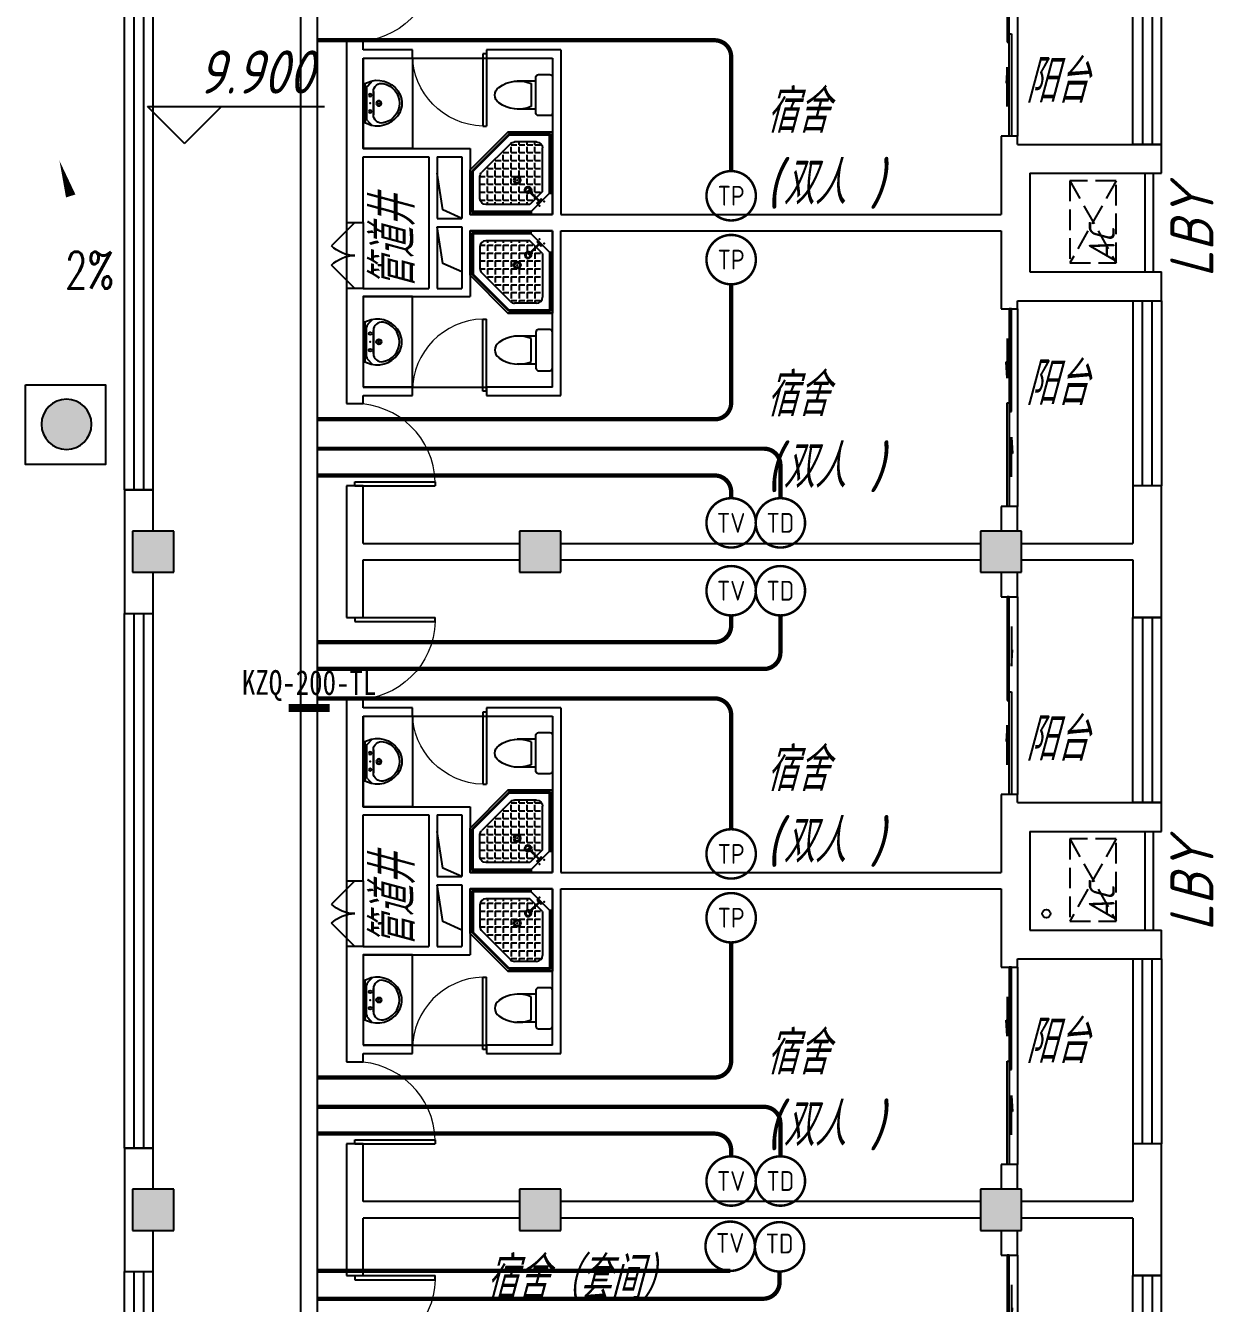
# Model space of a CAD drawing. Extents: x 0 to 2972856, y -1269770 to 0.
# Drawn here: x 2768256 to 2782685, y -1206084 to -1190551 of the extents above; entities that cross this region are included whole.
import ezdxf
from ezdxf.enums import TextEntityAlignment as Align

# ---------------------------------------------------------------- set-up
doc = ezdxf.new("R2010")
doc.units = 0
doc.header["$LTSCALE"] = 1000
doc.header["$PDSIZE"] = 50
doc.linetypes.add('DASH', pattern=[0.35, 0.25, -0.1])
for name, color, linetype in [('0000集水坑', 4, 'Continuous'), ('1-建筑底图', 8, 'Continuous'), ('CABLETRAY_PDS', 4, 'Continuous'), ('EQUIP-通讯', 3, 'Continuous'), ('PUB_TEXT', 7, 'Continuous'), ('WIRE-综合布线', 4, 'Continuous'), ('抗震支吊架', 2, 'Continuous'), ('洁具', 251, 'Continuous'), ('空调外机', 251, 'Continuous'), ('防火分区', 255, 'Continuous')]:
    doc.layers.add(name, color=color, linetype=linetype)
doc.styles.add('_TCH_DIM', font='SIMPLEX', dxfattribs={"bigfont": 'GBCBIG'})
doc.styles.add('_TEL_ATTDEF', font='GBENOR', dxfattribs={"width": 0.8, "height": 3, "bigfont": 'GBCBIG'})
doc.styles.add('_TEL_DIM', font='SIMPLEX', dxfattribs={"width": 0.8, "height": 3.5, "bigfont": 'HZTXT'})
doc.styles.add('kzcad', font='', dxfattribs={"width": 0.8})
doc.styles.get("Standard").update_dxf_attribs({"font": 'gbeitc.shx', "bigfont": 'gbcbig.shx'})
doc.styles.get('kzcad').set_extended_font_data('SimSun')
doc.linetypes.add('JIEDI', pattern='A,1.25,-0.25,0.25,-0.25,0.625,["/",Standard,S=0.6,R=0,X=0,Y=-0.3],0.625,-0.25,0.25,-0.25', length=4)

# ---------------------------------------------------------------- blocks, each defined once
blk = doc.blocks.new('$equip$00003204')
at = {"const_width": 0.05}
blk.add_lwpolyline([(0, 0.5, -1), (0, -0.5, -1), (0, 0.5, 0.021884)], format="xyb", dxfattribs=at)
blk.add_circle((0, 0), 0.5)
for p in [(0, 0.5), (-0.5, 0), (0.5, 0), (0, -0.5)]:
    blk.add_point(p)
at = {"color": 7, "style": '_TEL_ATTDEF'}
blk.add_attdef('$TEXT$', text='', height=0.4, dxfattribs=at).set_placement((0, 0), align=Align.MIDDLE_CENTER)
at = {"color": 7, "style": '_TEL_DIM', "flags": 1}
for tag in ['A', 'REMARK']:
    blk.add_attdef(tag, text='', height=0.00002, dxfattribs=at).set_placement((0, 0), align=Align.MIDDLE_CENTER)
blk = doc.blocks.new('$equip$00003209')
at = {"const_width": 0.05}
blk.add_lwpolyline([(0, 0.5, -1), (0, -0.5, -1), (0, 0.5, 0.021884)], format="xyb", dxfattribs=at)
blk.add_circle((0, 0), 0.5)
for p in [(0, 0.5), (-0.5, 0), (0.5, 0), (0, -0.5)]:
    blk.add_point(p)
at = {"color": 7, "style": '_TEL_ATTDEF'}
blk.add_attdef('$TEXT$', text='', height=0.4, dxfattribs=at).set_placement((0, 0), align=Align.MIDDLE_CENTER)
at = {"color": 7, "style": '_TEL_DIM', "flags": 1}
for tag in ['A', 'REMARK']:
    blk.add_attdef(tag, text='', height=0.00002, dxfattribs=at).set_placement((0, 0), align=Align.MIDDLE_CENTER)
blk = doc.blocks.new('$equip$00003208')
at = {"const_width": 0.05}
blk.add_lwpolyline([(0, 0.5, -1), (0, -0.5, -1), (0, 0.5, 0.021884)], format="xyb", dxfattribs=at)
blk.add_circle((0, 0), 0.5)
for p in [(0, 0.5), (-0.5, 0), (0.5, 0), (0, -0.5)]:
    blk.add_point(p)
at = {"color": 7, "style": '_TEL_ATTDEF'}
blk.add_attdef('$TEXT$', text='', height=0.4, dxfattribs=at).set_placement((0, 0), align=Align.MIDDLE_CENTER)
at = {"color": 7, "style": '_TEL_DIM', "flags": 1}
for tag in ['A', 'REMARK']:
    blk.add_attdef(tag, text='', height=0.00002, dxfattribs=at).set_placement((0, 0), align=Align.MIDDLE_CENTER)
blk = doc.blocks.new('2t21gqw')
at = {"layer": '0000集水坑'}
blk.add_circle((105500, -46400), 50, dxfattribs=at)
blk = doc.blocks.new('A$C2CDD3BEF')
at = {"layer": '防火分区'}
h = blk.add_hatch(color=6, dxfattribs=at)
h.dxf.hatch_style = 1
edge = h.paths.add_edge_path()
edge.add_arc((460, 446), 282, 0, 360)
at = {"layer": '防火分区', "color": 6}
blk.add_lwpolyline([(0, 0), (900, 0), (900, 900), (0, 900)], close=True, dxfattribs=at)
blk.add_circle((460, 446), 282, dxfattribs=at)
blk = doc.blocks.new('1F平面-CAD导入_dwg_Drawing4_t3_dwg_$plan$00001613-474159-1F-927810-1F')
at = {"layer": '洁具'}
for p, q in [((-200, 170), (-430, 170)), ((-30, 250), (-170, 250)), ((-260, -140), (-260, 140)), ((-200, -170), (-200, -220)), ((-170, -250), (-30, -250))]:
    blk.add_line(p, q, dxfattribs=at)
for points in [[(-200, 220), (-200, 170), (-200, -170), (-430, -170)], [(0, -220), (0, 220)]]:
    blk.add_lwpolyline(points, dxfattribs=at)
for centre, radius, start, end in [((-413, -227), 398, 67.4505, 126.6381), ((-170, 220), 30, 90, 180), ((-30, 220), 30, 0, 90), ((-590, 0), 110, 123.4509, 236.5491), ((-413, 227), 398, 233.3619, 292.5495), ((-170, -220), 30, 180, 270), ((-30, -220), 30, 270, 0)]:
    blk.add_arc(centre, radius, start, end, dxfattribs=at)
blk = doc.blocks.new('$lvtry$00000169')
at = {"color": 0}
for p, q in [((259, -36), (259, 0)), ((259, -36), (36, -259)), ((276, -120), (120, -276)), ((144, -151), (291, -298)), ((151, -144), (298, -291)), ((259, -24), (976, -24)), ((259, -36), (964, -36)), ((270, -213), (270, -143)), ((276, -120), (808, -120)), ((366, -213), (366, -143)), ((462, -213), (462, -143)), ((558, -213), (558, -143)), ((655, -213), (655, -143)), ((751, -213), (751, -143)), ((847, -213), (847, -143)), ((964, -36), (976, -24)), ((964, -36), (964, -525)), ((976, -24), (976, -530)), ((36, -259), (0, -259)), ((24, -259), (24, -976)), ((36, -259), (36, -964)), ((120, -276), (120, -808)), ((120, -309), (147, -309)), ((173, -309), (173, -239)), ((173, -309), (243, -309)), ((183, -213), (205, -213)), ((220, -213), (243, -213)), ((270, -213), (340, -213)), ((270, -263), (270, -239)), ((334, -309), (340, -309)), ((366, -213), (436, -213)), ((366, -309), (366, -239)), ((366, -309), (436, -309)), ((462, -213), (532, -213)), ((462, -309), (462, -239)), ((462, -309), (532, -309)), ((558, -213), (628, -213)), ((558, -309), (558, -239)), ((558, -309), (628, -309)), ((655, -213), (725, -213)), ((655, -309), (655, -239)), ((655, -309), (725, -309)), ((751, -213), (821, -213)), ((751, -309), (751, -239)), ((751, -309), (821, -309)), ((847, -213), (880, -213)), ((847, -309), (847, -239)), ((847, -309), (880, -309)), ((880, -192), (880, -460)), ((120, -405), (147, -405)), ((173, -405), (173, -335)), ((173, -405), (243, -405)), ((173, -501), (173, -431)), ((270, -405), (270, -335)), ((270, -405), (340, -405)), ((270, -501), (270, -431)), ((366, -405), (366, -335)), ((366, -405), (379, -405)), ((366, -501), (366, -431)), ((462, -405), (462, -335)), ((462, -405), (532, -405)), ((462, -501), (462, -431)), ((558, -405), (558, -335)), ((558, -405), (628, -405)), ((558, -501), (558, -431)), ((655, -405), (655, -335)), ((655, -405), (725, -405)), ((655, -501), (655, -431)), ((751, -405), (751, -335)), ((751, -405), (821, -405)), ((751, -501), (751, -431)), ((847, -405), (847, -335)), ((847, -405), (880, -405)), ((847, -501), (847, -431)), ((120, -501), (147, -501)), ((120, -598), (147, -598)), ((173, -501), (243, -501)), ((173, -598), (173, -528)), ((173, -598), (243, -598)), ((270, -501), (340, -501)), ((270, -598), (270, -528)), ((270, -598), (340, -598)), ((366, -501), (436, -501)), ((366, -598), (366, -528)), ((366, -598), (436, -598)), ((462, -501), (532, -501)), ((462, -598), (462, -528)), ((462, -598), (532, -598)), ((859, -511), (511, -859)), ((964, -525), (525, -964)), ((976, -530), (530, -976)), ((558, -501), (628, -501)), ((558, -598), (558, -528)), ((558, -598), (628, -598)), ((655, -501), (725, -501)), ((655, -598), (655, -528)), ((655, -598), (725, -598)), ((751, -501), (821, -501)), ((751, -598), (751, -528)), ((751, -598), (773, -598)), ((847, -501), (867, -501)), ((964, -525), (976, -530)), ((120, -694), (147, -694)), ((173, -694), (173, -624)), ((173, -694), (243, -694)), ((173, -790), (173, -720)), ((270, -694), (270, -624)), ((270, -694), (340, -694)), ((270, -790), (270, -720)), ((366, -694), (366, -624)), ((366, -694), (436, -694)), ((366, -790), (366, -720)), ((462, -694), (462, -624)), ((462, -694), (532, -694)), ((462, -790), (462, -720)), ((558, -694), (558, -624)), ((558, -694), (628, -694)), ((558, -790), (558, -720)), ((655, -694), (655, -624)), ((655, -694), (676, -694)), ((120, -790), (147, -790)), ((173, -790), (243, -790)), ((173, -878), (173, -816)), ((192, -880), (460, -880)), ((270, -790), (340, -790)), ((270, -880), (270, -816)), ((366, -790), (436, -790)), ((366, -880), (366, -816)), ((462, -790), (532, -790)), ((462, -880), (462, -816)), ((558, -790), (580, -790)), ((36, -964), (24, -976)), ((24, -976), (530, -976)), ((36, -964), (525, -964)), ((525, -964), (530, -976))]:
    blk.add_line(p, q, dxfattribs=at)
blk.add_lwpolyline([(0, 0), (0, -1000), (540, -1000), (1000, -540), (1000, 0)], close=True)
for points in [[(0, 0), (0, -1000)], [(0, 0), (1000, 0)], [(1000, 0), (1000, -540)], [(190, -136), (178, -148), (162, -132), (174, -121)], [(136, -190), (148, -178), (132, -162), (121, -174)], [(1000, -540), (540, -1000)], [(0, -1000), (540, -1000)]]:
    blk.add_lwpolyline(points, close=True, dxfattribs=at)
for radius in [43.8, 31.1]:
    blk.add_circle((416, -428), radius, dxfattribs=at)
for centre, radius, start, end in [((808, -192), 72, 0, 90), ((296, -296), 40.6, 142.583, 128.4197), ((296, -296), 28.6, 145.828, 125.6599), ((808, -460), 72, 315, 0), ((192, -808), 72, 180, 270), ((460, -808), 72, 270, 315)]:
    blk.add_arc(centre, radius, start, end, dxfattribs=at)
for p in [(156, -102, 0), (103, -156, 0), (416, -428, 0)]:
    blk.add_point(p, dxfattribs=at)
blk = doc.blocks.new('$lvtry$00000178')
at = {"color": 0}
for p, q in [((-238, 0), (238, 0)), ((-214, -36), (-272, -91)), ((-180, -23), (180, -23)), ((-142, -105), (140, -105)), ((140, -105), (-142, -105)), ((216, -37), (268, -91))]:
    blk.add_line(p, q, dxfattribs=at)
blk.add_lwpolyline([(-104, -430, 0.224698), (110, -425, 0.348046), (269, -79), (239, 0), (-241, 0), (-271, -79, 0.356844)], format="xyb", close=True, dxfattribs=at)
for centre, radius in [((-100, -65), 16.3), ((1, -172), 31.6), ((100, -65), 16.3)]:
    blk.add_circle(centre, radius, dxfattribs=at)
at = {"color": 0, "lineweight": 13}
blk.add_circle((1, -172), 23, dxfattribs=at)
at = {"color": 0}
for centre, radius, start, end in [((-142, -205), 100, 90, 190.5602), ((-180, -73), 50, 90, 133.181), ((140, -205), 100, 349.4398, 90), ((180, -73), 50, 44.5607, 90), ((-1, -179), 243, 190.5602, 349.4398)]:
    blk.add_arc(centre, radius, start, end, dxfattribs=at)
for p in [(0, -65), (1, -172)]:
    blk.add_point(p, dxfattribs=at)
blk = doc.blocks.new('A$C70365C93')
at = {"layer": '洁具'}
blk.add_lwpolyline([(-1900, 2300), (-1900, 1700), (-800, 1700), (-800, 2300)], close=True, dxfattribs=at)
blk.add_blockref('$lvtry$00000178', (-1350, 2280), dxfattribs=at)
at = {"layer": '洁具', "rotation": 180}
blk.add_blockref('$lvtry$00000169', (0, 0), dxfattribs=at)
at = {"layer": '洁具', "extrusion": (0, 0, -1), "xscale": -1, "zscale": -1, "rotation": 90}
blk.add_blockref('1F平面-CAD导入_dwg_Drawing4_t3_dwg_$plan$00001613-474159-1F-927810-1F', (1450, 0), dxfattribs=at)
blk = doc.blocks.new('A$Cf5a72a1b')
at = {"layer": '空调外机', "linetype": 'DASH'}
for p, q in [((1000, 563), (0, 0)), ((1000, 0), (0, 563))]:
    blk.add_line(p, q, dxfattribs=at)
blk.add_lwpolyline([(1000, 563), (0, 563), (0, 0), (1000, 0)], close=True, dxfattribs=at)
at = {"layer": 'PUB_TEXT'}
blk.add_text('AC', height=315, dxfattribs=at).set_placement((5, 18))
blk = doc.blocks.new('$TCHSYS$WIN2D')
for p, q in [((-0.5, 0.5), (0.5, 0.5)), ((-0.5, 0.5), (-0.5, -0.5)), ((0.5, 0.5), (0.5, -0.5)), ((0.5, 0.1667), (-0.5, 0.1667)), ((0.5, -0.1667), (-0.5, -0.1667)), ((-0.5, -0.5), (0.5, -0.5))]:
    blk.add_line(p, q)
blk = doc.blocks.new('$DorLib2D$00000131')
at = {"color": 0, "linetype": 'Continuous'}
for p, q in [((0.15, 0.125), (0.2319, 0.1973)), ((0.2319, 0.1973), (0.2319, 0.125)), ((-0.5, 0.125), (-0.5, 0)), ((0.0192, 0.125), (-0.5, 0.125)), ((0.0192, 0), (0.0192, 0.125)), ((0.35, 0.125), (0.15, 0.125)), ((-0.5, 0), (0.0192, 0)), ((-0.024, 0), (0.5, 0)), ((-0.024, -0.125), (-0.024, 0)), ((0.5, 0), (0.5, -0.125)), ((-0.35, -0.125), (-0.15, -0.125)), ((-0.2319, -0.1973), (-0.2319, -0.125)), ((-0.15, -0.125), (-0.2319, -0.1973)), ((0.5, -0.125), (-0.024, -0.125))]:
    blk.add_line(p, q, dxfattribs=at)
blk = doc.blocks.new('$WINLIB2D$00000001')
at = {"color": 0}
for points in [[(-0.5, 0.5), (-0.5, -0.5)], [(-0.5, 0.5), (0.5, 0.5)], [(0.5, -0.5), (0.5, 0.5)], [(0.5, 0.1667), (-0.5, 0.1667)], [(0.5, -0.1667), (-0.5, -0.1667)], [(-0.5, -0.5), (0.5, -0.5)]]:
    blk.add_lwpolyline(points, dxfattribs=at)
blk = doc.blocks.new('$DorLib2D$00000116')
at = {"color": 0}
for p, q in [((-0.5, 0), (-0.146, 0.354)), ((0.5, 0), (0.146, 0.354))]:
    blk.add_line(p, q, dxfattribs=at)
for centre, start, end in [((-0.5, 0), 0, 45), ((0.5, 0), 135, 180)]:
    blk.add_arc(centre, 0.5, start, end, dxfattribs=at)
blk = doc.blocks.new('$DorLib2D$00000001')
for p, q in [((0.45, 0.975), (0.5, 0.975)), ((0.45, 0), (0.45, 0.975)), ((0.5, 0), (0.5, 0.975)), ((0.5, 0), (0.45, 0))]:
    blk.add_line(p, q)
at = {"lineweight": 13}
blk.add_arc((0.475, 0), 0.975, 91.4693, 180, dxfattribs=at)
blk = doc.blocks.new('1-三层建筑底图')
at = {"layer": '1-建筑底图'}
for points in [[(94600, 33850), (94100, 33850), (94100, 33350), (94600, 33350)], [(99300, 33850), (98800, 33850), (98800, 33350), (99300, 33350)], [(104900, 33850), (104400, 33850), (104400, 33350), (104900, 33350)], [(94600, 25850), (94100, 25850), (94100, 25350), (94600, 25350)], [(99300, 25850), (98800, 25850), (98800, 25350), (99300, 25350)], [(104900, 25850), (104400, 25850), (104400, 25350), (104900, 25350)]]:
    blk.add_hatch(color=256, dxfattribs=at).paths.add_polyline_path(points)
for p, q in [((104850, 41050), (104850, 38650)), ((96900, 39800), (96700, 39800)), ((96700, 39800), (96700, 39700)), ((96900, 39700), (96900, 39800)), ((96700, 39700), (96700, 38500)), ((97500, 39700), (96900, 39700)), ((97500, 39600), (97500, 39700)), ((99300, 39700), (98400, 39700)), ((98400, 39700), (98400, 39600)), ((99300, 39700), (99300, 37700)), ((96900, 39600), (96900, 38500)), ((96900, 39600), (97500, 39600)), ((97500, 39600), (98400, 39600)), ((98400, 39600), (99200, 39600)), ((99200, 39600), (99200, 37700)), ((94730.7, 38560.8), (94280.7, 39010.8)), ((94280.7, 39010.8), (96431.6, 39010.8)), ((94730.7, 38560.8), (95180.7, 39010.8)), ((104850, 38650), (104650, 38650)), ((104650, 38650), (104650, 38300)), ((104850, 38550), (104850, 38650)), ((104850, 38550), (106250, 38550)), ((106600, 38550), (106250, 38550)), ((106600, 38200), (106600, 38550)), ((96700, 38500), (96700, 37600)), ((96900, 38500), (97700, 38500)), ((96900, 37600), (96900, 38400)), ((96900, 38400), (97700, 38400)), ((97700, 38500), (98200, 38500)), ((97700, 38400), (97700, 37600)), ((97800, 38400), (98100, 38400)), ((97800, 38400), (97800, 37650)), ((98100, 38400), (98100, 37650)), ((98200, 38500), (98200, 37700)), ((104650, 38300), (104650, 37700)), ((105000, 38200), (105000, 37600)), ((105000, 38200), (106600, 38200)), ((96700, 37600), (96700, 36800)), ((96700, 37600), (96900, 37600)), ((96900, 37600), (96900, 36800)), ((97700, 37600), (97700, 36800)), ((97800, 37650), (98100, 37650)), ((98200, 37700), (99200, 37700)), ((99300, 37700), (104650, 37700)), ((105000, 37600), (105000, 37000)), ((97800, 37550), (97800, 36800)), ((97800, 37550), (98100, 37550)), ((98100, 37550), (98100, 36800)), ((98200, 37500), (98200, 36700)), ((98200, 37500), (99200, 37500)), ((99200, 35600), (99200, 37500)), ((99300, 35500), (99300, 37500)), ((99300, 37500), (104650, 37500)), ((104650, 37500), (104650, 36900)), ((105000, 37000), (106600, 37000)), ((106600, 36650), (106600, 37000)), ((104650, 36900), (104650, 36550)), ((96900, 36800), (96700, 36800)), ((96700, 36800), (96700, 36700)), ((96700, 36700), (96700, 35500)), ((96900, 36800), (97700, 36800)), ((96900, 36700), (96900, 35600)), ((96900, 36700), (97700, 36700)), ((97700, 36700), (98200, 36700)), ((97800, 36800), (98100, 36800)), ((104650, 36550), (104850, 36550)), ((104850, 36550), (104850, 36650)), ((104850, 36650), (106250, 36650)), ((104850, 36550), (104850, 34150)), ((106250, 36650), (106600, 36650)), ((97500, 35600), (96900, 35600)), ((97500, 35600), (98400, 35600)), ((97500, 35500), (97500, 35600)), ((99200, 35600), (98400, 35600)), ((98400, 35600), (98400, 35500)), ((96700, 35500), (96700, 35400)), ((96900, 35500), (97500, 35500)), ((96900, 35400), (96900, 35500)), ((98400, 35500), (99300, 35500)), ((96700, 35400), (96900, 35400)), ((94350, 34350), (94000, 34350)), ((94000, 34350), (94000, 33600)), ((94100, 34350), (94100, 34350)), ((94350, 33850), (94350, 34350)), ((96900, 34400), (96700, 34400)), ((96700, 34400), (96700, 33600)), ((96900, 33700), (96900, 34400)), ((106600, 34400), (106250, 34400)), ((106250, 34400), (106250, 33700)), ((106600, 33600), (106600, 34400)), ((104850, 34150), (104650, 34150)), ((104650, 34150), (104650, 33850)), ((104850, 33850), (104850, 34150)), ((94600, 33850), (94100, 33850)), ((94100, 33850), (94100, 33350)), ((94600, 33350), (94600, 33850)), ((99300, 33850), (98800, 33850)), ((98800, 33850), (98800, 33350)), ((99300, 33350), (99300, 33850)), ((104900, 33850), (104400, 33850)), ((104400, 33850), (104400, 33350)), ((104900, 33350), (104900, 33850)), ((94000, 33600), (94000, 32850)), ((96700, 33600), (96700, 32800)), ((96900, 33700), (98800, 33700)), ((99300, 33700), (104400, 33700)), ((104900, 33700), (106250, 33700)), ((106600, 32800), (106600, 33600)), ((96900, 32800), (96900, 33500)), ((96900, 33500), (98800, 33500)), ((99300, 33500), (104400, 33500)), ((104900, 33500), (106250, 33500)), ((106250, 33500), (106250, 32800)), ((94100, 33350), (94600, 33350)), ((94350, 32850), (94350, 33350)), ((98800, 33350), (99300, 33350)), ((104400, 33350), (104900, 33350)), ((104650, 33350), (104650, 33050)), ((104850, 33050), (104850, 33350)), ((104650, 33050), (104850, 33050)), ((104850, 33050), (104850, 30650)), ((94000, 32850), (94350, 32850)), ((96700, 32800), (96900, 32800)), ((106250, 32800), (106600, 32800)), ((96900, 31800), (96700, 31800)), ((96700, 31800), (96700, 31700)), ((96700, 31700), (96700, 30500)), ((96900, 31700), (96900, 31800)), ((97500, 31700), (96900, 31700)), ((97500, 31600), (97500, 31700)), ((99300, 31700), (98400, 31700)), ((98400, 31700), (98400, 31600)), ((99300, 31700), (99300, 29700)), ((96900, 31600), (96900, 30500)), ((96900, 31600), (97500, 31600)), ((97500, 31600), (98400, 31600)), ((98400, 31600), (99200, 31600)), ((99200, 31600), (99200, 29700)), ((104850, 30650), (104650, 30650)), ((104650, 30650), (104650, 30300)), ((104850, 30550), (104850, 30650)), ((96700, 30500), (96700, 29600)), ((96900, 30500), (97700, 30500)), ((97700, 30500), (98200, 30500)), ((98200, 30500), (98200, 29700)), ((104850, 30550), (106250, 30550)), ((106600, 30550), (106250, 30550)), ((106600, 30200), (106600, 30550)), ((96900, 29600), (96900, 30400)), ((96900, 30400), (97700, 30400)), ((97700, 30400), (97700, 29600)), ((97800, 30400), (98100, 30400)), ((97800, 30400), (97800, 29650)), ((98100, 30400), (98100, 29650)), ((104650, 30300), (104650, 29700)), ((105000, 30200), (105000, 29600)), ((105000, 30200), (106600, 30200)), ((98200, 29700), (99200, 29700)), ((99300, 29700), (104650, 29700)), ((96700, 29600), (96700, 28800)), ((96700, 29600), (96900, 29600)), ((96900, 29600), (96900, 28800)), ((97700, 29600), (97700, 28800)), ((97800, 29650), (98100, 29650)), ((97800, 29550), (97800, 28800)), ((97800, 29550), (98100, 29550)), ((98100, 29550), (98100, 28800)), ((105000, 29600), (105000, 29000)), ((98200, 29500), (98200, 28700)), ((98200, 29500), (99200, 29500)), ((99200, 27600), (99200, 29500)), ((99300, 27500), (99300, 29500)), ((99300, 29500), (104650, 29500)), ((104650, 29500), (104650, 28900)), ((104650, 28900), (104650, 28550)), ((105000, 29000), (106600, 29000)), ((106600, 28650), (106600, 29000)), ((96900, 28800), (96700, 28800)), ((96700, 28800), (96700, 28700)), ((96900, 28800), (97700, 28800)), ((97800, 28800), (98100, 28800)), ((96700, 28700), (96700, 27500)), ((96900, 28700), (96900, 27600)), ((96900, 28700), (97700, 28700)), ((97700, 28700), (98200, 28700)), ((104850, 28550), (104850, 28650)), ((104850, 28650), (106250, 28650)), ((106250, 28650), (106600, 28650)), ((104650, 28550), (104850, 28550)), ((104850, 28550), (104850, 26150)), ((96700, 27500), (96700, 27400)), ((97500, 27600), (96900, 27600)), ((96900, 27500), (97500, 27500)), ((96900, 27400), (96900, 27500)), ((97500, 27600), (98400, 27600)), ((97500, 27500), (97500, 27600)), ((99200, 27600), (98400, 27600)), ((98400, 27600), (98400, 27500)), ((98400, 27500), (99300, 27500)), ((96700, 27400), (96900, 27400)), ((94350, 26350), (94000, 26350)), ((94000, 26350), (94000, 25600)), ((94350, 25850), (94350, 26350)), ((96900, 26400), (96700, 26400)), ((96700, 26400), (96700, 25600)), ((96900, 25700), (96900, 26400)), ((106600, 26400), (106250, 26400)), ((106250, 26400), (106250, 25700)), ((106600, 25600), (106600, 26400)), ((104850, 26150), (104650, 26150)), ((104650, 26150), (104650, 25850)), ((104850, 25850), (104850, 26150)), ((94600, 25850), (94100, 25850)), ((94100, 25850), (94100, 25350)), ((94600, 25350), (94600, 25850)), ((99300, 25850), (98800, 25850)), ((98800, 25850), (98800, 25350)), ((99300, 25350), (99300, 25850)), ((104900, 25850), (104400, 25850)), ((104400, 25850), (104400, 25350)), ((104900, 25350), (104900, 25850)), ((98800, 25700), (96900, 25700)), ((104400, 25700), (99300, 25700)), ((106250, 25700), (104900, 25700)), ((94000, 25600), (94000, 24850)), ((96700, 25600), (96700, 24800)), ((98800, 25500), (96900, 25500)), ((96900, 24800), (96900, 25500)), ((104400, 25500), (99300, 25500)), ((106250, 25500), (104900, 25500)), ((106250, 25500), (106250, 24800)), ((106600, 24800), (106600, 25600)), ((94100, 25350), (94600, 25350)), ((94350, 24850), (94350, 25350)), ((98800, 25350), (99300, 25350)), ((104400, 25350), (104900, 25350)), ((104650, 25350), (104650, 25050)), ((104850, 25050), (104850, 25350)), ((104650, 25050), (104850, 25050)), ((104850, 25050), (104850, 22650)), ((94000, 24850), (94350, 24850)), ((96700, 24800), (96900, 24800)), ((106250, 24800), (106600, 24800))]:
    blk.add_line(p, q, dxfattribs=at)
blk.add_lwpolyline([(93517.5, 37393.7, 0, 0, 0), (93211.6, 38352.4, 0, 120, 0), (93348.4, 37923.7, 0, 0, 0)], format="xyseb", dxfattribs=at)
for points in [[(98100, 37650), (97869.7, 37753.6), (97800, 38200)], [(106400, 37000), (106400, 38200)], [(106500, 37000), (106500, 38200)], [(98100, 37000), (97869.7, 37103.6), (97800, 37550)], [(98100, 29650), (97869.7, 29753.6), (97800, 30200)], [(106400, 29000), (106400, 30200)], [(106500, 29000), (106500, 30200)], [(98100, 29000), (97869.7, 29103.6), (97800, 29550)]]:
    blk.add_lwpolyline(points, dxfattribs=at)
blk.add_blockref('2t21gqw', (-300, 75600), dxfattribs=at)
for name, p, xscale, yscale, zscale, rotation in [('$DorLib2D$00000131', (104750, 39850), -2400, 200, -2400, 270), ('$TCHSYS$WIN2D', (94175, 37600), -6500, -350, -6500, 269.9999999999716), ('$DorLib2D$00000001', (96800, 40300), 1000, -1000, 1000, 89.99999999999298), ('$WINLIB2D$00000001', (106425, 39675), 2249.999999993481, 350, 2249.999999993481, 90), ('$DorLib2D$00000116', (96800, 37200), 800, -800, 200, 269.9999999999852), ('$DorLib2D$00000131', (104750, 35350), 2400, 200, 2400, 270), ('$WINLIB2D$00000001', (106425, 35525), -2249.999999993481, 350, -2249.999999993481, 90), ('A$C2CDD3BEF', (92800, 35629.6), -1.08, 1.08, 1.08, 180), ('$DorLib2D$00000001', (96800, 34900), -1000, -1000, -1000, 90.00000000000703), ('$DorLib2D$00000131', (104750, 31850), -2400, 200, -2400, 270), ('$TCHSYS$WIN2D', (94175, 29600), -6500, -350, -6500, 269.9999999999716), ('$DorLib2D$00000001', (96800, 32300), 1000, -1000, 1000, 90), ('$WINLIB2D$00000001', (106425, 31675), 2249.999999993481, 350, 2249.999999993481, 90), ('$DorLib2D$00000116', (96800, 29200), 800, -800, 200, 269.9999999999852), ('$WINLIB2D$00000001', (106425, 27525), -2249.999999993481, 350, -2249.999999993481, 90), ('$DorLib2D$00000131', (104750, 27350), 2400, 200, 2400, 270), ('$DorLib2D$00000001', (96800, 26900), -1000, -1000, -1000, 90), ('$DorLib2D$00000131', (104750, 23850), -2400, 200, -2400, 270), ('$TCHSYS$WIN2D', (94175, 21600), -6500, -350, -6500, 269.9999999999721), ('$DorLib2D$00000001', (96800, 24300), 1000, -1000, 1000, 90.000000000007), ('$WINLIB2D$00000001', (106425, 23675), 2249.999999993481, 350, 2249.999999993481, 90)]:
    blk.add_blockref(name, p, dxfattribs=dict(at, xscale=xscale, yscale=yscale, zscale=zscale, rotation=rotation))
at = {"layer": '1-建筑底图', "xscale": 900, "zscale": 900}
for p, yscale in [((97950, 39650), -900), ((97950, 35550), 900), ((97950, 31650), -900), ((97950, 27550), 900)]:
    blk.add_blockref('$DorLib2D$00000001', p, dxfattribs=dict(at, yscale=yscale))
at = {"layer": '1-建筑底图', "xscale": -1, "rotation": 89.99999999992463}
for p in [(99200, 37700), (99200, 29700)]:
    blk.add_blockref('A$C70365C93', p, dxfattribs=at)
at = {"layer": '1-建筑底图'}
for name, p, rotation in [('A$Cf5a72a1b', (106048.1, 37108.8), 90), ('A$C70365C93', (99200, 37500), 89.99999999999997), ('A$Cf5a72a1b', (106048.1, 29108.8), 90), ('A$C70365C93', (99200, 29500), 89.99999999999997)]:
    blk.add_blockref(name, p, dxfattribs=dict(at, rotation=rotation))
at = {"layer": '1-建筑底图', "color": 7}
blk.add_text('9.900', height=525, dxfattribs=at).set_placement((94892.6, 39168.3))
at = {"layer": '1-建筑底图'}
for s, p in [('阳台', (104944.7, 39057.8)), ('宿舍', (101792.2, 38692)), ('(', (101792.2, 37819.9)), ('双人', (102002.2, 37819.9)), (')', (103052.2, 37819.9)), ('阳台', (104944.7, 35382.3)), ('宿舍', (101792.2, 35246.6)), ('(', (101792.2, 34374.5)), ('双人', (102002.2, 34374.5)), (')', (103052.2, 34374.5)), ('阳台', (104944.7, 31057.8)), ('宿舍', (101792.2, 30692)), ('(', (101792.2, 29819.9)), ('双人', (102002.2, 29819.9)), (')', (103052.2, 29819.9)), ('阳台', (104944.7, 27382.3)), ('宿舍', (101792.2, 27246.6)), ('(', (101792.2, 26374.5)), ('双人', (102002.2, 26374.5)), (')', (103052.2, 26374.5)), ('宿舍（套间）', (98387.1, 24505.1))]:
    blk.add_text(s, height=525, dxfattribs=at).set_placement(p)
for s, p in [('LBY', (107229.6, 36933.5)), ('管道井', (97525.2, 36782.1)), ('LBY', (107229.6, 28986.5)), ('管道井', (97525.2, 28782.1))]:
    blk.add_text(s, height=525, rotation=90, dxfattribs=at).set_placement(p)
at = {"layer": '1-建筑底图', "color": 7, "style": '_TCH_DIM', "width": 0.705882}
blk.add_text('2%', height=446.25, dxfattribs=at).set_placement((93280.3, 36797.4))

msp = doc.modelspace()

# ---------------------------------------------------------------- linework, layer by layer
at = {"layer": 'CABLETRAY_PDS', "linetype": 'ByBlock'}
for p, q in [((2771600, -1222203), (2771600, -1164037)), ((2771800, -1164037), (2771800, -1222203))]:
    msp.add_line(p, q, dxfattribs=at)
at = {"layer": 'WIRE-综合布线', "linetype": 'Continuous', "const_width": 52.5}
for points in [[(2771800, -1190730), (2776627, -1190730, -0.414214), (2776827, -1190930), (2776827, -1192320)], [(2771800, -1195337), (2776627, -1195337, 0.414214), (2776827, -1195137), (2776827, -1193696)], [(2777425, -1196296), (2777425, -1195894, 0.414214), (2777225, -1195694), (2771800, -1195694)], [(2776827, -1196296), (2776827, -1196220, 0.414214), (2776627, -1196020), (2771800, -1196020)], [(2777425, -1197721), (2777425, -1198172, -0.414214), (2777225, -1198372), (2771800, -1198372)], [(2776827, -1197721), (2776827, -1197846, -0.414214), (2776627, -1198046), (2771800, -1198046)], [(2771800, -1198730), (2776627, -1198730, -0.414214), (2776827, -1198930), (2776827, -1200320)], [(2771800, -1203337), (2776627, -1203337, 0.414214), (2776827, -1203137), (2776827, -1201696)], [(2777425, -1204296), (2777425, -1203894, 0.414214), (2777225, -1203694), (2771800, -1203694)], [(2776827, -1204296), (2776827, -1204220, 0.414214), (2776627, -1204020), (2771800, -1204020)], [(2777415, -1205696), (2777415, -1205827, -0.414214), (2777215, -1206027), (2771800, -1206027)]]:
    msp.add_lwpolyline(points, format="xyb", dxfattribs=at)
msp.add_lwpolyline([(2771800, -1205689), (2776815, -1205689)], dxfattribs=at)
at = {"layer": '抗震支吊架', "color": 2, "const_width": 100}
msp.add_lwpolyline([(2771450, -1198847), (2771950, -1198847)], dxfattribs=at)

# ---------------------------------------------------------------- block references
at = {"layer": '1-建筑底图', "linetype": 'ByBlock'}
msp.add_blockref('1-三层建筑底图', (2675456, -1230546), dxfattribs=at)
at = {"layer": 'EQUIP-通讯', "linetype": 'JIEDI'}
ref = msp.add_blockref('$equip$00003208', (2776827, -1192620), dxfattribs=dict(at, xscale=-600, yscale=600, zscale=600))
ref.add_attrib('$TEXT$', 'TP', dxfattribs={"layer": '0', "color": 7, "height": 240, "style": '_TEL_ATTDEF'}).set_placement((2776827, -1192620), align=Align.MIDDLE_CENTER)
at = {"layer": 'EQUIP-通讯', "linetype": 'JIEDI', "xscale": 600, "yscale": 600, "zscale": 600}
for name, p, values in [('$equip$00003208', (2776827, -1193396), {'$TEXT$': 'TP'}), ('$equip$00003204', (2776827, -1196596), {'$TEXT$': 'TV'}), ('$equip$00003209', (2777425, -1196596), {'$TEXT$': 'TD'}), ('$equip$00003204', (2776827, -1197421), {'$TEXT$': 'TV'}), ('$equip$00003209', (2777425, -1197421), {'$TEXT$': 'TD'}), ('$equip$00003208', (2776827, -1201396), {'$TEXT$': 'TP'}), ('$equip$00003204', (2776827, -1204596), {'$TEXT$': 'TV'}), ('$equip$00003209', (2777425, -1204596), {'$TEXT$': 'TD'})]:
    msp.add_blockref(name, p, dxfattribs=at).add_auto_attribs(values)
at = {"layer": 'EQUIP-通讯', "linetype": 'JIEDI'}
ref = msp.add_blockref('$equip$00003208', (2776827, -1200620), dxfattribs=dict(at, xscale=-600, yscale=600, zscale=600))
ref.add_attrib('$TEXT$', 'TP', dxfattribs={"layer": '0', "color": 7, "height": 240, "style": '_TEL_ATTDEF'}).set_placement((2776827, -1200620), align=Align.MIDDLE_CENTER)
ref = msp.add_blockref('$equip$00003204', (2776815, -1205389), dxfattribs=dict(at, xscale=-600, yscale=600, zscale=600, rotation=180))
ref.add_attrib('$TEXT$', 'TV', dxfattribs={"layer": '0', "color": 7, "height": 240, "style": '_TEL_ATTDEF'}).set_placement((2776815, -1205349), align=Align.MIDDLE_CENTER)
ref = msp.add_blockref('$equip$00003209', (2777415, -1205396), dxfattribs=dict(at, xscale=-600, yscale=600, zscale=600, rotation=180))
ref.add_attrib('$TEXT$', 'TD', dxfattribs={"layer": '0', "color": 7, "height": 240, "style": '_TEL_ATTDEF'}).set_placement((2777415, -1205356), align=Align.MIDDLE_CENTER)

# ---------------------------------------------------------------- texts
at = {"layer": '抗震支吊架', "color": 2, "style": 'kzcad', "width": 0.8}
msp.add_text('KZQ-200-TL', height=300, rotation=359.8854, dxfattribs=at).set_placement((2771700, -1198687), align=Align.CENTER)

doc.saveas('drawing.dxf')
